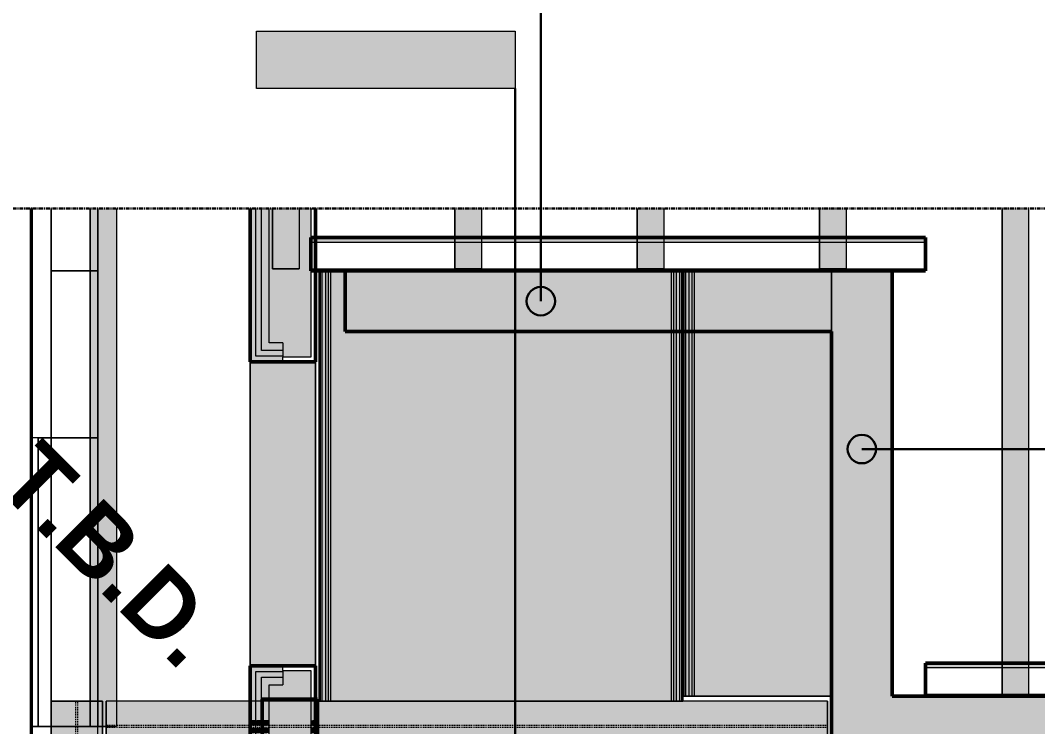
# Model space of a CAD drawing. Header units: inches. Extents: x -4126 to 2305, y -1116 to 12338.
# Drawn here: x -1275.3 to -1141.5, y 11779 to 11871.9 of the extents above; entities that cross this region are included whole.
import ezdxf

# ---------------------------------------------------------------- set-up
doc = ezdxf.new("R2010")
doc.units = ezdxf.units.IN
doc.header["$MEASUREMENT"] = 0
doc.linetypes.add('Grid Line 1_2_', pattern=[0.875, 0.5, -0.125, 0.125, -0.125])
doc.linetypes.add('Hidden 1_8_', pattern=[0.1875, 0.125, -0.0625])
for name, color, linetype, lineweight in [('A-WALL', 113, 'Continuous', 13), ('A-WALL-IDEN', 211, 'Continuous', 30), ('G-ANNO-SYMB', 111, 'Continuous', 30), ('S-BEAM', 12, 'Continuous', 9), ('S-COLS', 52, 'Continuous', 9), ('S-COLS-IDEN', 171, 'Continuous', 30), ('S-GRID', 1, 'Continuous', 9)]:
    doc.layers.add(name, color=color, linetype=linetype, lineweight=lineweight)
doc.styles.add('Century Gothic_B', font='GOTHICB.TTF', dxfattribs={"height": 9})

# ---------------------------------------------------------------- blocks, each defined once
blk = doc.blocks.new('CTR - 1st Phase - Shell_rvt-2-FRAMING PLAN - 2ND FLOOR AT RAMP')
at = {"layer": 'A-WALL', "transparency": 33554585}
h = blk.add_hatch(color=23, dxfattribs=at)
h.paths.add_polyline_path([(-3831.07, 11551.9), (-3831.07, 11567.04), (-3823.2, 11567.04), (-3823.2, 11567.79), (-3831.82, 11567.79), (-3831.82, 11551.9)], flags=0)
h.paths.add_polyline_path([(-3823.2, 11759.79), (-3823.2, 11760.54), (-3831.07, 11760.54), (-3831.07, 11786.24), (-3827.51, 11786.24), (-3827.51, 11786.99), (-3831.82, 11786.99), (-3831.82, 11759.79), (-3825.89, 11759.79)], flags=0)
h.paths.add_polyline_path([(-3831.82, 11826.99), (-3827.51, 11826.99), (-3827.51, 11827.74), (-3831.07, 11827.74), (-3831.07, 11847.19), (-3831.82, 11847.19)], flags=0)
at = {"layer": 'A-WALL', "lineweight": 5, "transparency": 33554585}
h = blk.add_hatch(color=31, dxfattribs=at)
h.paths.add_polyline_path([(-3830.32, 11551.9), (-3830.32, 11566.29), (-3823.2, 11566.29), (-3823.2, 11567.04), (-3831.07, 11567.04), (-3831.07, 11551.9)], flags=0)
h.paths.add_polyline_path([(-3823.2, 11760.54), (-3823.2, 11761.29), (-3830.32, 11761.29), (-3830.32, 11785.49), (-3827.51, 11785.49), (-3827.51, 11786.24), (-3831.07, 11786.24), (-3831.07, 11760.54), (-3825.89, 11760.54)], flags=0)
h.paths.add_polyline_path([(-3831.07, 11827.74), (-3827.51, 11827.74), (-3827.51, 11828.49), (-3830.32, 11828.49), (-3830.32, 11847.19), (-3831.07, 11847.19)], flags=0)
h = blk.add_hatch(color=31, dxfattribs=at)
h.paths.add_polyline_path([(-3829.32, 11551.9), (-3829.32, 11565.29), (-3823.2, 11565.29), (-3823.2, 11566.29), (-3830.32, 11566.29), (-3830.32, 11551.9)], flags=0)
h.paths.add_polyline_path([(-3830.32, 11761.29), (-3823.2, 11761.29), (-3823.2, 11762.29), (-3829.32, 11762.29), (-3829.32, 11775.36), (-3830.2, 11775.36), (-3830.2, 11782.61), (-3829.32, 11782.61), (-3829.32, 11784.49), (-3827.51, 11784.49), (-3827.51, 11785.49), (-3830.32, 11785.49), (-3830.32, 11766.21)], flags=0)
h.paths.add_polyline_path([(-3830.32, 11828.49), (-3827.51, 11828.49), (-3827.51, 11829.49), (-3829.32, 11829.49), (-3829.32, 11847.19), (-3830.32, 11847.19)], flags=0)
h = blk.add_hatch(color=31, dxfattribs=at)
h.paths.add_polyline_path([(-3823.82, 11551.9), (-3823.82, 11565.29), (-3829.32, 11565.29), (-3829.32, 11551.9), (-3825.89, 11551.9)], flags=0)
h.paths.add_polyline_path([(-3829.32, 11762.29), (-3823.82, 11762.29), (-3823.82, 11775.36), (-3829.32, 11775.36), (-3829.32, 11766.21)], flags=0)
h.paths.add_polyline_path([(-3823.82, 11782.61), (-3823.82, 11786.36), (-3827.51, 11786.36), (-3827.51, 11784.49), (-3829.32, 11784.49), (-3829.32, 11782.61), (-3825.89, 11782.61)], flags=0)
h.paths.add_polyline_path([(-3825.89, 11827.61), (-3823.82, 11827.61), (-3823.82, 11847.19), (-3829.32, 11847.19), (-3829.32, 11829.49), (-3827.51, 11829.49), (-3827.51, 11827.61)], flags=0)
for color, points in [(13, [(-3831.82, 11786.99), (-3823.2, 11786.99), (-3823.2, 11826.99), (-3831.82, 11826.99), (-3831.82, 11806.72)]), (31, [(-3830.2, 11775.36), (-3829.32, 11775.36), (-3829.32, 11782.61), (-3830.2, 11782.61), (-3830.2, 11776.18)]), (31, [(-3829.32, 11775.36), (-3823.82, 11775.36), (-3823.82, 11782.61), (-3829.32, 11782.61), (-3829.32, 11776.34)])]:
    blk.add_hatch(color=color, dxfattribs=at).paths.add_polyline_path(points, flags=0)
at = {"layer": 'A-WALL', "color": 254}
for p, q in [((-3860.72, 11817.01), (-3860.72, 11847.19)), ((-3860.47, 11742.15), (-3860.47, 11847.19)), ((-3857.97, 11838.99), (-3857.97, 11847.19)), ((-3851.85, 11847.19), (-3851.85, 11838.99)), ((-3851.85, 11838.99), (-3851.85, 11847.19)), ((-3823.2, 11847.19), (-3823.2, 11843.36)), ((-3852.87, 11838.99), (-3857.97, 11838.99)), ((-3857.97, 11838.99), (-3857.97, 11817.01)), ((-3857.97, 11817.01), (-3857.97, 11838.99)), ((-3851.85, 11838.99), (-3852.87, 11838.99)), ((-3851.85, 11838.99), (-3851.85, 11817.01)), ((-3851.85, 11817.01), (-3851.85, 11838.99)), ((-3823.2, 11838.99), (-3823.2, 11826.99)), ((-3823.2, 11826.99), (-3827.51, 11826.99)), ((-3860.72, 11778.99), (-3860.72, 11817.01)), ((-3860.72, 11817.01), (-3860.72, 11778.99)), ((-3859.72, 11817.01), (-3860.72, 11817.01)), ((-3852.87, 11817.01), (-3860.72, 11817.01)), ((-3859.72, 11817.01), (-3859.72, 11778.99)), ((-3859.72, 11778.99), (-3859.72, 11817.01)), ((-3859.72, 11817.01), (-3852.87, 11817.01)), ((-3852.87, 11817.01), (-3851.85, 11817.01)), ((-3851.85, 11817.01), (-3852.87, 11817.01)), ((-3851.85, 11782.35), (-3851.85, 11817.01)), ((-3851.85, 11817.01), (-3851.85, 11782.35)), ((-3823.2, 11786.99), (-3827.51, 11786.99)), ((-3823.2, 11786.99), (-3823.2, 11782.61)), ((-3851.85, 11782.35), (-3851.85, 11778.99)), ((-3851.85, 11778.99), (-3851.85, 11782.35)), ((-3823.2, 11782.61), (-3823.2, 11775.36)), ((-3860.72, 11740.4), (-3860.72, 11778.99)), ((-3860.7, 11778.99), (-3857.97, 11778.99)), ((-3859.72, 11778.99), (-3860.7, 11778.99)), ((-3857.97, 11778.99), (-3859.72, 11778.99)), ((-3857.97, 11778.99), (-3857.97, 11735.26)), ((-3857.97, 11735.26), (-3857.97, 11778.99)), ((-3857.97, 11778.99), (-3855.48, 11778.99)), ((-3855.48, 11778.99), (-3857.97, 11778.99)), ((-3855.48, 11778.99), (-3855.35, 11778.99)), ((-3855.35, 11778.99), (-3855.48, 11778.99)), ((-3855.35, 11778.99), (-3855.22, 11778.99)), ((-3855.22, 11778.99), (-3855.35, 11778.99)), ((-3855.22, 11778.99), (-3855.09, 11778.99)), ((-3855.09, 11778.99), (-3855.22, 11778.99)), ((-3855.09, 11778.99), (-3854.96, 11778.99)), ((-3854.96, 11778.99), (-3855.09, 11778.99)), ((-3854.74, 11778.99), (-3854.47, 11778.99)), ((-3854.47, 11778.99), (-3854.74, 11778.99))]:
    blk.add_line(p, q, dxfattribs=at)
at = {"layer": 'A-WALL', "color": 253}
for p, q in [((-3860.72, 11847.19), (-3860.72, 11740.4)), ((-3860.47, 11847.19), (-3860.47, 11740.4)), ((-3857.97, 11838.99), (-3857.97, 11847.19)), ((-3851.85, 11838.99), (-3851.85, 11847.19)), ((-3831.07, 11827.74), (-3831.07, 11847.19)), ((-3830.32, 11828.49), (-3830.32, 11847.19)), ((-3829.32, 11829.49), (-3829.32, 11847.19)), ((-3823.82, 11847.19), (-3823.82, 11827.61)), ((-3857.97, 11838.99), (-3851.85, 11838.99)), ((-3851.85, 11556.21), (-3851.85, 11838.99)), ((-3823.2, 11839.24), (-3823.2, 11838.99)), ((-3827.51, 11829.49), (-3829.32, 11829.49)), ((-3827.51, 11829.49), (-3827.51, 11828.49)), ((-3827.51, 11827.74), (-3831.07, 11827.74)), ((-3827.51, 11828.49), (-3830.32, 11828.49)), ((-3827.51, 11828.49), (-3827.51, 11827.74)), ((-3827.51, 11827.74), (-3827.51, 11827.61)), ((-3827.51, 11826.99), (-3827.51, 11827.61)), ((-3823.82, 11827.61), (-3827.51, 11827.61)), ((-3831.82, 11826.99), (-3831.82, 11786.99)), ((-3823.2, 11786.99), (-3823.2, 11826.99)), ((-3831.07, 11774.99), (-3831.07, 11786.24)), ((-3831.07, 11786.24), (-3827.51, 11786.24)), ((-3827.51, 11786.36), (-3827.51, 11786.99)), ((-3827.51, 11786.36), (-3827.51, 11786.24)), ((-3827.51, 11786.36), (-3823.82, 11786.36)), ((-3827.51, 11786.24), (-3827.51, 11785.49)), ((-3823.82, 11786.36), (-3823.82, 11782.61)), ((-3830.32, 11774.99), (-3830.32, 11785.49)), ((-3830.32, 11785.49), (-3827.51, 11785.49)), ((-3827.51, 11785.49), (-3827.51, 11784.49)), ((-3829.32, 11782.61), (-3829.32, 11784.49)), ((-3829.32, 11784.49), (-3827.51, 11784.49)), ((-3829.32, 11775.36), (-3829.32, 11782.61)), ((-3823.82, 11782.61), (-3823.82, 11775.36))]:
    blk.add_line(p, q, dxfattribs=at)
at = {"layer": 'A-WALL', "color": 50}
for p, q in [((-3857.97, 11847.19), (-3857.97, 11838.99)), ((-3857.97, 11838.99), (-3857.97, 11847.19)), ((-3851.85, 11847.19), (-3851.85, 11838.99)), ((-3823.2, 11843.36), (-3823.2, 11842.74)), ((-3823.2, 11842.74), (-3823.2, 11839.24)), ((-3851.85, 11838.99), (-3851.85, 11817.01)), ((-3860.72, 11778.99), (-3860.72, 11817.01)), ((-3860.72, 11778.99), (-3860.72, 11817.01)), ((-3860.72, 11817.01), (-3860.72, 11778.99)), ((-3859.72, 11817.01), (-3860.72, 11817.01)), ((-3857.97, 11817.01), (-3860.72, 11817.01)), ((-3859.72, 11817.01), (-3859.72, 11778.99)), ((-3859.72, 11778.99), (-3859.72, 11817.01)), ((-3859.72, 11817.01), (-3857.97, 11817.01)), ((-3857.97, 11817.01), (-3857.97, 11782.35)), ((-3857.97, 11782.35), (-3857.97, 11817.01)), ((-3857.97, 11817.01), (-3852.87, 11817.01)), ((-3852.87, 11817.01), (-3857.97, 11817.01)), ((-3852.87, 11817.01), (-3851.85, 11817.01)), ((-3851.85, 11817.01), (-3852.87, 11817.01)), ((-3851.85, 11817.01), (-3851.85, 11782.35)), ((-3851.85, 11782.35), (-3851.85, 11817.01)), ((-3851.85, 11817.01), (-3851.85, 11782.35)), ((-3851.85, 11782.35), (-3851.85, 11817.01)), ((-3851.85, 11817.01), (-3851.85, 11782.35)), ((-3857.97, 11782.35), (-3857.97, 11778.99)), ((-3857.97, 11778.99), (-3857.97, 11782.35)), ((-3851.85, 11782.35), (-3851.85, 11778.99)), ((-3851.85, 11778.99), (-3851.85, 11782.35)), ((-3851.85, 11782.35), (-3851.85, 11778.99)), ((-3860.7, 11778.99), (-3857.97, 11778.99)), ((-3859.72, 11778.99), (-3860.7, 11778.99)), ((-3857.97, 11778.99), (-3859.72, 11778.99)), ((-3857.97, 11778.99), (-3855.51, 11778.99)), ((-3855.51, 11778.99), (-3857.97, 11778.99)), ((-3855.48, 11778.99), (-3855.35, 11778.99)), ((-3855.35, 11778.99), (-3855.48, 11778.99)), ((-3855.35, 11778.99), (-3855.22, 11778.99)), ((-3855.22, 11778.99), (-3855.35, 11778.99)), ((-3855.22, 11778.99), (-3855.09, 11778.99)), ((-3855.09, 11778.99), (-3855.22, 11778.99)), ((-3855.09, 11778.99), (-3854.96, 11778.99)), ((-3854.96, 11778.99), (-3855.09, 11778.99)), ((-3854.91, 11778.99), (-3854.85, 11778.99)), ((-3854.85, 11778.99), (-3854.91, 11778.99)), ((-3854.85, 11778.99), (-3854.8, 11778.99)), ((-3854.8, 11778.99), (-3854.85, 11778.99)), ((-3854.8, 11778.99), (-3854.74, 11778.99)), ((-3854.74, 11778.99), (-3854.8, 11778.99)), ((-3854.74, 11778.99), (-3854.47, 11778.99)), ((-3854.47, 11778.99), (-3854.74, 11778.99)), ((-3854.47, 11778.99), (-3854.42, 11778.99)), ((-3854.42, 11778.99), (-3854.47, 11778.99)), ((-3854.42, 11778.99), (-3854.37, 11778.99)), ((-3854.37, 11778.99), (-3854.42, 11778.99)), ((-3854.36, 11778.99), (-3854.31, 11778.99)), ((-3854.31, 11778.99), (-3854.36, 11778.99)), ((-3854.31, 11778.99), (-3854.13, 11778.99)), ((-3854.13, 11778.99), (-3854.31, 11778.99)), ((-3854.13, 11778.99), (-3854, 11778.99)), ((-3854, 11778.99), (-3854.13, 11778.99)), ((-3853.99, 11778.99), (-3853.87, 11778.99)), ((-3853.87, 11778.99), (-3853.99, 11778.99)), ((-3853.86, 11778.99), (-3853.73, 11778.99)), ((-3853.73, 11778.99), (-3853.86, 11778.99)), ((-3853.73, 11778.99), (-3852.87, 11778.99)), ((-3852.87, 11778.99), (-3853.73, 11778.99)), ((-3852.87, 11778.99), (-3851.85, 11778.99)), ((-3851.85, 11778.99), (-3852.87, 11778.99))]:
    blk.add_line(p, q, dxfattribs=at)
at = {"layer": 'A-WALL', "color": 53, "lineweight": 50}
for p, q in [((-3831.82, 11826.99), (-3831.82, 11847.19)), ((-3823.2, 11847.19), (-3823.2, 11826.99)), ((-3823.2, 11826.99), (-3831.82, 11826.99)), ((-3831.82, 11759.79), (-3831.82, 11786.99)), ((-3831.82, 11786.99), (-3823.2, 11786.99)), ((-3823.2, 11786.99), (-3823.2, 11782.61)), ((-3823.2, 11782.61), (-3823.2, 11775.36))]:
    blk.add_line(p, q, dxfattribs=at)
at = {"layer": 'A-WALL', "color": 33}
for p, q in [((-3831.82, 11551.9), (-3831.82, 11847.19)), ((-3827.51, 11826.99), (-3831.82, 11826.99)), ((-3823.2, 11826.99), (-3823.2, 11786.99)), ((-3827.51, 11786.99), (-3831.82, 11786.99))]:
    blk.add_line(p, q, dxfattribs=at)
at = {"layer": 'A-WALL', "color": 9}
for p, q in [((-3851.85, 11778.99), (-3851.85, 11782.35)), ((-3851.85, 11782.35), (-3851.85, 11778.99)), ((-3854.91, 11778.99), (-3854.85, 11778.99)), ((-3854.85, 11778.99), (-3854.91, 11778.99)), ((-3854.85, 11778.99), (-3854.8, 11778.99)), ((-3854.8, 11778.99), (-3854.85, 11778.99)), ((-3854.8, 11778.99), (-3854.74, 11778.99)), ((-3854.74, 11778.99), (-3854.8, 11778.99)), ((-3854.47, 11778.99), (-3854.42, 11778.99)), ((-3854.42, 11778.99), (-3854.47, 11778.99)), ((-3854.42, 11778.99), (-3854.37, 11778.99)), ((-3854.37, 11778.99), (-3854.42, 11778.99)), ((-3854.36, 11778.99), (-3854.31, 11778.99)), ((-3854.31, 11778.99), (-3854.36, 11778.99)), ((-3854.31, 11778.99), (-3854.13, 11778.99)), ((-3854.13, 11778.99), (-3854.31, 11778.99)), ((-3854.13, 11778.99), (-3854, 11778.99)), ((-3854, 11778.99), (-3854.13, 11778.99)), ((-3853.99, 11778.99), (-3853.87, 11778.99)), ((-3853.87, 11778.99), (-3853.99, 11778.99)), ((-3853.86, 11778.99), (-3852.87, 11778.99)), ((-3852.87, 11778.99), (-3853.86, 11778.99)), ((-3852.87, 11778.99), (-3851.85, 11778.99)), ((-3851.85, 11778.99), (-3852.87, 11778.99))]:
    blk.add_line(p, q, dxfattribs=at)
blk = doc.blocks.new('CTR - 1st Phase - Common Walls_rvt-2-FRAMING PLAN - 2ND FLOOR AT RAMP')
at = {"layer": 'A-WALL', "lineweight": 5, "transparency": 33554585}
for color, points in [(10, [(-3742.95, 11842.74), (-3742.95, 11843.36), (-3823.82, 11843.36), (-3823.82, 11842.74), (-3783.51, 11842.74)]), (8, [(-3203.32, 11782.99), (-3203.32, 11783.24), (-3742.95, 11783.24), (-3742.95, 11782.99), (-3274.97, 11782.99)])]:
    blk.add_hatch(color=color, dxfattribs=at).paths.add_polyline_path(points, flags=0)
at = {"layer": 'A-WALL', "transparency": 33554585}
blk.add_hatch(color=252, dxfattribs=at).paths.add_polyline_path([(-3742.95, 11838.99), (-3742.95, 11839.24), (-3823.82, 11839.24), (-3823.82, 11838.99), (-3783.51, 11838.99)], flags=0)
h = blk.add_hatch(color=50, dxfattribs=at)
h.paths.add_polyline_path([(-3467.15, 11786.74), (-3467.15, 11787.36), (-3742.95, 11787.36), (-3742.95, 11786.74), (-3486.86, 11786.74)], flags=0)
h.paths.add_polyline_path([(-3444.48, 11786.74), (-3203.32, 11786.74), (-3203.32, 11787.36), (-3460.52, 11787.36), (-3460.52, 11786.74)], flags=0)
at = {"layer": 'A-WALL', "color": 53, "lineweight": 50}
for p, q in [((-3823.82, 11838.99), (-3823.82, 11843.36)), ((-3823.82, 11843.36), (-3742.95, 11843.36)), ((-3742.95, 11843.36), (-3742.95, 11838.99)), ((-3742.95, 11838.99), (-3823.82, 11838.99)), ((-3742.95, 11787.36), (-3467.77, 11787.36)), ((-3742.95, 11782.99), (-3742.95, 11787.36)), ((-3203.32, 11782.99), (-3742.95, 11782.99))]:
    blk.add_line(p, q, dxfattribs=at)
at = {"layer": 'A-WALL', "color": 255}
blk.add_line((-3823.82, 11843.36), (-3823.82, 11842.74), dxfattribs=at)
at = {"layer": 'A-WALL', "color": 50}
for p, q in [((-3823.82, 11843.36), (-3823.2, 11843.36)), ((-3823.82, 11842.74), (-3823.82, 11839.24))]:
    blk.add_line(p, q, dxfattribs=at)
at = {"layer": 'A-WALL', "color": 253}
for p, q in [((-3823.82, 11842.74), (-3742.95, 11842.74)), ((-3823.82, 11839.24), (-3742.95, 11839.24)), ((-3823.82, 11839.24), (-3823.82, 11838.99)), ((-3742.95, 11838.99), (-3742.95, 11839.24)), ((-3467.15, 11786.74), (-3742.95, 11786.74)), ((-3467.15, 11783.24), (-3742.95, 11783.24)), ((-3742.95, 11783.24), (-3742.95, 11782.99))]:
    blk.add_line(p, q, dxfattribs=at)
at = {"layer": 'A-WALL', "color": 254}
for p, q in [((-3823.2, 11843.36), (-3742.95, 11843.36)), ((-3742.95, 11842.74), (-3742.95, 11843.36)), ((-3742.95, 11839.24), (-3742.95, 11842.74)), ((-3823.2, 11838.99), (-3823.82, 11838.99)), ((-3742.95, 11787.36), (-3467.77, 11787.36)), ((-3742.95, 11787.36), (-3742.95, 11786.74)), ((-3742.95, 11786.74), (-3742.95, 11783.24))]:
    blk.add_line(p, q, dxfattribs=at)
at = {"layer": 'A-WALL', "color": 9}
for p, q in [((-3819.32, 11838.99), (-3823.2, 11838.99)), ((-3747.32, 11838.99), (-3819.32, 11838.99)), ((-3742.95, 11838.99), (-3747.32, 11838.99)), ((-3203.32, 11782.99), (-3742.95, 11782.99))]:
    blk.add_line(p, q, dxfattribs=at)
blk = doc.blocks.new('034100 - Precast Structural Concrete - Solid Plank - 12_-1867365-FRAMING PLAN - 2ND FLOOR AT RAMP')
at = {"layer": 'S-BEAM', "transparency": 33554483}
for points in [[(8, 23.9), (0, 23.9), (0, 23.52), (8, 23.52)], [(8, -20.5), (8, 23.52), (0, 23.52), (0, -20.5)], [(56.63, -21.77), (56.63, 23.52), (8, 23.52), (8, -20.5), (0, -20.5), (0, -23.52), (56.63, -23.52)], [(8, 23.09), (0, 23.09), (0, 22.7), (8, 22.7)], [(56.63, 23.52), (56.63, 23.9), (8, 23.9), (8, 23.52), (52.52, 23.52)], [(56.63, 22.7), (56.63, 23.09), (8, 23.09), (8, 22.7), (52.52, 22.7)], [(56.63, -22.7), (0, -22.7), (0, -23.09), (56.63, -23.09)], [(56.63, -23.52), (0, -23.52), (0, -23.9), (56.63, -23.9)]]:
    blk.add_hatch(color=256, dxfattribs=at).paths.add_polyline_path(points, flags=0)
at = {"layer": 'S-BEAM'}
for p, q in [((0, 23.94), (0, 23.9)), ((0, 23.94), (8, 23.94)), ((0, 23.76), (0, 23.9)), ((0, 23.9), (0, 23.52)), ((0, 23.9), (8, 23.9)), ((0, 23.52), (0, 23.76)), ((0, 23.76), (8, 23.76)), ((0, 23.76), (8, 23.76)), ((0, 22.7), (0, 23.52)), ((0, 23.52), (0, -20.5)), ((0, 23.52), (8, 23.52)), ((0, 22.7), (0, 23.09)), ((0, 23.09), (0, 22.7)), ((0, 23.09), (8, 23.09)), ((0, 23.09), (8, 23.09)), ((8, 23.94), (56.63, 23.94)), ((8, 23.9), (56.63, 23.9)), ((8, 23.76), (56.63, 23.76)), ((8, 23.76), (56.63, 23.76)), ((8, 23.52), (56.63, 23.52)), ((8, 23.09), (56.63, 23.09)), ((8, 23.09), (56.63, 23.09)), ((56.63, 23.9), (56.63, 23.94)), ((56.63, 23.52), (56.63, 23.9)), ((56.63, 23.9), (56.63, 23.76)), ((56.63, 23.76), (56.63, 23.52)), ((56.63, -23.52), (56.63, 23.52)), ((56.63, 23.52), (56.63, 22.7)), ((56.63, 22.7), (56.63, 23.09)), ((56.63, 23.09), (56.63, 22.7)), ((0, 22.4), (0, 22.7)), ((0, 22.7), (8, 22.7)), ((0, -20.5), (0, 22.4)), ((0, 22.4), (8, 22.4)), ((8, 22.7), (56.63, 22.7)), ((8, 22.4), (56.63, 22.4)), ((56.63, 22.7), (56.63, 22.56)), ((56.63, 22.56), (56.63, 22.4)), ((56.63, 22.4), (56.63, -22.4)), ((0, -22.4), (0, -20.5)), ((0, -20.5), (0, -23.52)), ((0, -22.7), (0, -22.4)), ((0, -22.4), (56.63, -22.4)), ((0, -23.76), (0, -22.7)), ((0, -22.7), (0, -23.09)), ((0, -23.09), (0, -22.7)), ((0, -22.7), (56.63, -22.7)), ((56.63, -22.4), (56.63, -22.56)), ((56.63, -22.56), (56.63, -22.7)), ((56.63, -22.7), (56.63, -23.09)), ((56.63, -23.09), (56.63, -22.7)), ((56.63, -22.7), (56.63, -23.52)), ((0, -23.09), (56.63, -23.09)), ((0, -23.09), (56.63, -23.09)), ((0, -23.52), (0, -23.9)), ((56.63, -23.52), (0, -23.52)), ((0, -23.9), (0, -23.76)), ((56.63, -23.76), (0, -23.76)), ((0, -23.76), (56.63, -23.76)), ((0, -23.9), (0, -23.94)), ((0, -23.9), (56.63, -23.9)), ((0, -23.94), (56.63, -23.94)), ((56.63, -23.52), (56.63, -23.76)), ((56.63, -23.9), (56.63, -23.52)), ((56.63, -23.76), (56.63, -23.9)), ((56.63, -23.94), (56.63, -23.9))]:
    blk.add_line(p, q, dxfattribs=at)
blk = doc.blocks.new('W-Wide Flange - BEAM SIZE TBD-1867174-FRAMING PLAN - 2ND FLOOR AT RAMP')
at = {"layer": 'S-BEAM', "transparency": 33554483}
h = blk.add_hatch(color=256, dxfattribs=at)
h.paths.add_polyline_path([(-40.64, 3.36), (-47.14, 3.36), (-47.14, 0.87), (19.98, 0.87), (19.98, 3.36), (-30.05, 3.36)], flags=0)
h.paths.add_polyline_path([(44.12, 3.36), (28.86, 3.36), (28.86, 0.87), (47.78, 0.87), (47.78, 3.36)], flags=0)
h = blk.add_hatch(color=256, dxfattribs=at)
h.paths.add_polyline_path([(-40.64, 3.36), (-47.14, 3.36), (-47.14, -3.37), (19.98, -3.37), (19.98, 3.36), (-30.05, 3.36)], flags=0)
h.paths.add_polyline_path([(44.12, 3.36), (28.86, 3.36), (28.86, -3.37), (47.78, -3.37), (47.78, 3.36)], flags=0)
for points in [[(19.98, 3.36), (19.98, 0.87), (20.23, 0.87), (20.23, 3.36)], [(19.98, 3.36), (19.98, -3.37), (20.23, -3.37), (20.23, 3.36)], [(20.27, 3.36), (20.23, 3.36), (20.23, 0.87), (20.86, 0.87), (20.86, 3.36)], [(20.27, 3.36), (20.23, 3.36), (20.23, -3.37), (20.86, -3.37), (20.86, 3.36)], [(26.36, 3.36), (20.86, 3.36), (20.86, 0.87), (26.36, 0.87), (26.36, 2.65)], [(26.36, 3.36), (20.86, 3.36), (20.86, -3.37), (26.36, -3.37), (26.36, 2.65)], [(26.36, 3.36), (26.36, 0.87), (27.23, 0.87), (27.23, 3.36)], [(26.36, 3.36), (26.36, -3.37), (27.23, -3.37), (27.23, 3.36)], [(27.36, 3.36), (27.23, 3.36), (27.23, 0.87), (27.36, 0.87), (27.36, 2.65)], [(27.36, 3.36), (27.23, 3.36), (27.23, -3.37), (27.36, -3.37), (27.36, 2.65)], [(27.36, 3.36), (27.36, 0.87), (28.11, 0.87), (28.11, 3.36), (28.06, 3.36)], [(28.11, 3.36), (27.36, 3.36), (27.36, -3.37), (28.11, -3.37), (28.11, 2.65)], [(28.86, 3.36), (28.11, 3.36), (28.11, 0.87), (28.86, 0.87), (28.86, 2.65)], [(28.86, 3.36), (28.11, 3.36), (28.11, -3.37), (28.86, -3.37), (28.86, 2.65)], [(19.98, 0.87), (19.98, 0.13), (20.23, 0.15), (20.23, 0.87)], [(20.86, 0.87), (20.23, 0.84), (20.23, 0.13), (20.86, 0.15), (20.86, 0.84)], [(25.76, 0.87), (20.86, 0.84), (20.86, 0.13), (26.36, 0.15), (26.36, 0.87)], [(27.23, 0.87), (26.36, 0.85), (26.36, 0.13), (27.23, 0.15), (27.23, 0.85)], [(27.36, 0.87), (27.23, 0.85), (27.23, 0.13), (27.36, 0.15), (27.36, 0.85)], [(28.11, 0.87), (27.36, 0.85), (27.36, 0.13), (28.11, 0.15), (28.11, 0.85)], [(28.65, 0.87), (28.11, 0.85), (28.11, 0.13), (28.86, 0.14), (28.86, 0.87)], [(20.23, -0.14), (19.98, -0.15), (19.98, -0.88), (20.23, -0.84), (20.23, -0.15)], [(19.98, -0.88), (19.98, -3.37), (20.23, -3.37), (20.23, -0.88)], [(20.23, -0.14), (20.23, -0.88), (20.86, -0.84), (20.86, -0.14), (20.46, -0.14)], [(20.5, -0.88), (20.23, -0.88), (20.23, -3.37), (20.86, -3.37), (20.86, -0.88)], [(22.46, -0.14), (20.86, -0.15), (20.86, -0.88), (26.36, -0.85), (26.36, -0.14), (22.93, -0.14)], [(22.75, -0.88), (20.86, -0.88), (20.86, -3.37), (26.36, -3.37), (26.36, -0.88), (22.93, -0.88)], [(27.23, -0.14), (26.36, -0.15), (26.36, -0.88), (27.23, -0.85), (27.23, -0.15)], [(26.36, -0.88), (26.36, -3.37), (27.23, -3.37), (27.23, -0.88), (26.84, -0.88)], [(27.23, -0.14), (27.23, -0.88), (27.36, -0.85), (27.36, -0.14)], [(27.23, -0.88), (27.23, -3.37), (27.36, -3.37), (27.36, -0.88)], [(28.11, -0.14), (27.36, -0.15), (27.36, -0.88), (28.11, -0.85), (28.11, -0.15)], [(27.36, -0.88), (27.36, -3.37), (28.11, -3.37), (28.11, -0.88), (27.76, -0.88)], [(28.11, -0.14), (28.11, -0.88), (28.86, -0.85), (28.86, -0.14), (28.22, -0.14)], [(28.86, -0.88), (28.11, -0.88), (28.11, -3.37), (28.86, -3.37)]]:
    blk.add_hatch(color=256, dxfattribs=at).paths.add_polyline_path(points, flags=0)
h = blk.add_hatch(color=256, dxfattribs=at)
h.paths.add_polyline_path([(19.98, 0.87), (-47.14, 0.87), (-47.14, 0.13), (19.98, 0.15), (19.98, 0.84)], flags=0)
h.paths.add_polyline_path([(47.78, 0.87), (28.86, 0.85), (28.86, 0.13), (47.78, 0.13), (47.78, 0.74)], flags=0)
h = blk.add_hatch(color=256, dxfattribs=at)
h.paths.add_polyline_path([(19.98, -0.14), (-47.14, -0.14), (-47.14, -0.88), (19.98, -0.84), (19.98, -0.15)], flags=0)
h.paths.add_polyline_path([(33.52, -0.14), (28.86, -0.14), (28.86, -0.88), (47.78, -0.88), (47.78, -0.14), (44.12, -0.14)], flags=0)
h = blk.add_hatch(color=256, dxfattribs=at)
h.paths.add_polyline_path([(17.63, -0.88), (-47.14, -0.88), (-47.14, -3.37), (19.98, -3.37), (19.98, -0.88), (18.56, -0.88)], flags=0)
h.paths.add_polyline_path([(44.12, -0.88), (28.86, -0.88), (28.86, -3.37), (47.78, -3.37), (47.78, -0.88)], flags=0)
at = {"layer": 'S-BEAM'}
for p, q in [((-47.14, 3.36), (-47.14, -3.37)), ((-47.14, 0.13), (-47.14, 3.36)), ((-47.14, 3.36), (-47.14, 0.87)), ((-47.14, 0.87), (-47.14, 3.36)), ((19.98, 3.36), (-47.14, 3.36)), ((-47.14, 3.36), (-29.32, 3.36)), ((-47.14, 3.36), (-29.32, 3.36)), ((-47.14, 3.36), (19.98, 3.36)), ((-29.32, 3.36), (-28.93, 3.36)), ((-29.32, 3.36), (-28.93, 3.36)), ((-28.93, 3.36), (-28.5, 3.36)), ((-28.93, 3.36), (-28.5, 3.36)), ((-28.5, 3.36), (-28.12, 3.36)), ((-28.5, 3.36), (-28.12, 3.36)), ((-28.04, 3.36), (-27.67, 3.36)), ((-28.04, 3.36), (-27.67, 3.36)), ((-27.67, 3.36), (-27.24, 3.36)), ((-27.67, 3.36), (-27.24, 3.36)), ((-27.24, 3.36), (-26.84, 3.36)), ((-27.24, 3.36), (-26.84, 3.36)), ((-26.84, 3.36), (18.56, 3.36)), ((-26.84, 3.36), (18.56, 3.36)), ((18.56, 3.36), (18.95, 3.36)), ((18.56, 3.36), (18.95, 3.36)), ((18.95, 3.36), (19.38, 3.36)), ((18.95, 3.36), (19.38, 3.36)), ((19.38, 3.36), (19.76, 3.36)), ((19.38, 3.36), (19.76, 3.36)), ((19.8, 3.36), (19.98, 3.36)), ((19.8, 3.36), (19.98, 3.36)), ((20.23, 3.36), (19.98, 3.36)), ((19.98, 3.36), (20.23, 3.36)), ((19.98, 3.36), (20.23, 3.36)), ((19.98, 3.36), (20.23, 3.36)), ((20.86, 3.36), (20.27, 3.36)), ((20.27, 3.36), (20.86, 3.36)), ((20.27, 3.36), (20.86, 3.36)), ((20.27, 3.36), (20.86, 3.36)), ((26.36, 3.36), (20.86, 3.36)), ((20.86, 3.36), (26.36, 3.36)), ((20.86, 3.36), (26.36, 3.36)), ((20.86, 3.36), (26.36, 3.36)), ((27.23, 3.36), (26.36, 3.36)), ((26.36, 3.36), (27.23, 3.36)), ((26.36, 3.36), (27.23, 3.36)), ((26.36, 3.36), (27.23, 3.36)), ((27.36, 3.36), (27.23, 3.36)), ((27.23, 3.36), (27.36, 3.36)), ((27.23, 3.36), (27.36, 3.36)), ((27.23, 3.36), (27.36, 3.36)), ((28.11, 3.36), (27.36, 3.36)), ((27.36, 3.36), (28.11, 3.36)), ((27.36, 3.36), (28.11, 3.36)), ((27.36, 3.36), (28.11, 3.36)), ((28.82, 3.36), (28.11, 3.36)), ((28.11, 3.36), (28.82, 3.36)), ((28.11, 3.36), (28.82, 3.36)), ((28.11, 3.36), (28.82, 3.36)), ((47.78, 3.36), (28.86, 3.36)), ((28.86, 3.36), (47.78, 3.36)), ((28.86, 3.36), (47.78, 3.36)), ((28.86, 3.36), (47.78, 3.36)), ((47.78, 3.36), (47.78, 0.87)), ((47.78, 0.87), (47.78, 3.36)), ((47.78, 3.36), (47.78, 0.13)), ((47.78, -3.37), (47.78, 3.36)), ((-47.14, 0.87), (-47.14, 0.13)), ((-47.14, 0.13), (-47.14, 0.87)), ((-47.14, -0.14), (-47.14, 0.13)), ((47.78, 0.87), (47.78, 0.13)), ((47.78, 0.13), (47.78, 0.87)), ((47.78, 0.13), (47.78, -0.14)), ((-47.14, -0.88), (-47.14, -0.14)), ((-47.14, -0.14), (-47.14, -0.88)), ((-47.14, -3.37), (-47.14, -0.14)), ((-47.14, -3.37), (-47.14, -0.88)), ((-47.14, -0.88), (-47.14, -3.37)), ((47.78, -0.14), (47.78, -3.37)), ((47.78, -0.88), (47.78, -0.14)), ((47.78, -0.14), (47.78, -0.88)), ((47.78, -3.37), (47.78, -0.88)), ((47.78, -0.88), (47.78, -3.37)), ((-47.14, -3.37), (-28.08, -3.37)), ((-47.14, -3.37), (-28.08, -3.37)), ((-47.14, -3.37), (19.98, -3.37)), ((-47.14, -3.37), (19.98, -3.37)), ((-28.04, -3.37), (-27.67, -3.37)), ((-28.04, -3.37), (-27.67, -3.37)), ((-27.67, -3.37), (-27.24, -3.37)), ((-27.67, -3.37), (-27.24, -3.37)), ((-27.24, -3.37), (-26.84, -3.37)), ((-27.24, -3.37), (-26.84, -3.37)), ((-26.84, -3.37), (18.56, -3.37)), ((-26.84, -3.37), (18.56, -3.37)), ((18.56, -3.37), (18.95, -3.37)), ((18.56, -3.37), (18.95, -3.37)), ((18.95, -3.37), (19.38, -3.37)), ((18.95, -3.37), (19.38, -3.37)), ((19.38, -3.37), (19.76, -3.37)), ((19.38, -3.37), (19.76, -3.37)), ((19.8, -3.37), (19.98, -3.37)), ((19.8, -3.37), (19.98, -3.37)), ((19.98, -3.37), (20.23, -3.37)), ((19.98, -3.37), (20.23, -3.37)), ((19.98, -3.37), (20.23, -3.37)), ((19.98, -3.37), (20.23, -3.37)), ((20.23, -3.37), (20.86, -3.37)), ((20.23, -3.37), (20.86, -3.37)), ((20.23, -3.37), (20.86, -3.37)), ((20.23, -3.37), (20.86, -3.37)), ((20.86, -3.37), (26.36, -3.37)), ((20.86, -3.37), (26.36, -3.37)), ((20.86, -3.37), (26.36, -3.37)), ((20.86, -3.37), (26.36, -3.37)), ((26.36, -3.37), (27.23, -3.37)), ((26.36, -3.37), (27.23, -3.37)), ((26.36, -3.37), (27.23, -3.37)), ((26.36, -3.37), (27.23, -3.37)), ((27.23, -3.37), (27.36, -3.37)), ((27.23, -3.37), (27.36, -3.37)), ((27.23, -3.37), (27.36, -3.37)), ((27.23, -3.37), (27.36, -3.37)), ((27.36, -3.37), (28.11, -3.37)), ((27.36, -3.37), (28.11, -3.37)), ((27.36, -3.37), (28.11, -3.37)), ((27.36, -3.37), (28.11, -3.37)), ((28.11, -3.37), (28.86, -3.37)), ((28.11, -3.37), (28.86, -3.37)), ((28.11, -3.37), (28.86, -3.37)), ((28.11, -3.37), (28.86, -3.37)), ((28.86, -3.37), (47.78, -3.37)), ((28.86, -3.37), (47.78, -3.37)), ((28.86, -3.37), (47.78, -3.37)), ((28.86, -3.37), (47.78, -3.37))]:
    blk.add_line(p, q, dxfattribs=at)
at = {"layer": 'S-BEAM', "linetype": 'Hidden 1_8_'}
for p, q in [((-47.14, 0.13), (19.98, 0.13)), ((19.98, 0.13), (20.23, 0.13)), ((20.23, 0.13), (20.86, 0.13)), ((20.86, 0.13), (26.36, 0.13)), ((26.36, 0.13), (27.23, 0.13)), ((27.23, 0.13), (27.36, 0.13)), ((27.36, 0.13), (28.11, 0.13)), ((28.11, 0.13), (28.86, 0.13)), ((28.86, 0.13), (47.78, 0.13)), ((-47.14, -0.14), (19.98, -0.14)), ((19.98, -0.14), (20.23, -0.14)), ((20.23, -0.14), (20.86, -0.14)), ((20.86, -0.14), (26.36, -0.14)), ((26.36, -0.14), (27.23, -0.14)), ((27.23, -0.14), (27.36, -0.14)), ((27.36, -0.14), (28.11, -0.14)), ((28.11, -0.14), (28.86, -0.14)), ((28.86, -0.14), (47.78, -0.14))]:
    blk.add_line(p, q, dxfattribs=at)
blk = doc.blocks.new('W-Wide Flange - BEAM SIZE TBD-1866899-FRAMING PLAN - 2ND FLOOR AT RAMP')
at = {"layer": 'S-BEAM', "transparency": 33554483}
h = blk.add_hatch(color=256, dxfattribs=at)
h.paths.add_polyline_path([(-106.77, 0.88), (-33.1, 0.88), (17.37, 3.37), (-106.77, 3.37), (-106.77, 3.07)], flags=0)
h.paths.add_polyline_path([(57.06, 3.37), (105.41, 0.88), (119.37, 0.88), (119.37, 3.37), (62.7, 3.37)], flags=0)
for points in [[(-106.77, 3.07), (-106.77, -2.76), (119.37, -2.76), (119.37, 3.37), (-106.77, 3.37)], [(-48.1, 0.13), (119.37, 0.16), (105.41, 0.88), (-33.1, 0.88), (-47.77, 0.15)], [(-106.77, -2.76), (119.37, -2.76), (119.37, -0.87), (-68.57, -0.87), (-99.35, -2.39)], [(-68.57, -0.87), (119.37, -0.87), (119.37, -0.13), (-54.37, -0.17), (-68, -0.85)], [(-106.77, -3.36), (119.37, -3.36), (119.37, -2.76), (-106.77, -2.76)], [(-106.77, -3.36), (119.37, -3.36), (119.37, -2.76), (-106.77, -2.76)]]:
    blk.add_hatch(color=256, dxfattribs=at).paths.add_polyline_path(points, flags=0)
h = blk.add_hatch(color=256, dxfattribs=at)
h.paths.add_polyline_path([(-106.77, 0.36), (-106.77, 0.13), (-47.77, 0.15), (-33.1, 0.88), (-106.77, 0.88), (-106.77, 0.48)], flags=0)
h.paths.add_polyline_path([(105.41, 0.88), (119.37, 0.19), (119.37, 0.88), (113.35, 0.88)], flags=0)
at = {"layer": 'S-BEAM'}
for p, q in [((119.37, 3.37), (-106.77, 3.37)), ((119.37, 3.37), (57.06, 3.37)), ((119.37, 3.37), (57.06, 3.37)), ((119.37, 3.37), (57.06, 3.37)), ((119.37, -2.76), (119.37, 3.37)), ((119.37, 3.37), (119.37, 0.88)), ((119.37, 0.88), (119.37, 3.37)), ((119.37, 3.37), (119.37, 0.19)), ((119.37, 0.88), (119.37, 0.14)), ((119.37, 0.14), (119.37, 0.88)), ((119.37, 0.13), (119.37, -0.13)), ((119.37, -0.13), (119.37, -2.76)), ((119.37, -0.35), (119.37, -0.13)), ((119.37, -0.13), (119.37, -0.87)), ((119.37, -0.87), (119.37, -0.35)), ((119.37, -2.76), (119.37, -0.87)), ((119.37, -0.87), (119.37, -2.76)), ((-106.77, -3.36), (119.37, -3.36)), ((119.37, -3.36), (-106.77, -3.36)), ((119.37, -3.36), (-106.77, -3.36)), ((119.37, -3.36), (-106.77, -3.36)), ((119.37, -3.36), (119.37, -2.76)), ((119.37, -2.76), (119.37, -3.36)), ((119.37, -3.36), (119.37, -2.76)), ((119.37, -2.76), (119.37, -3.36))]:
    blk.add_line(p, q, dxfattribs=at)
at = {"layer": 'S-BEAM', "linetype": 'Hidden 1_8_'}
for p, q in [((-106.77, 0.13), (119.37, 0.13)), ((-106.77, -0.13), (119.37, -0.13))]:
    blk.add_line(p, q, dxfattribs=at)
blk = doc.blocks.new('Timber-Column - COL_ T_B_D_-1868439-FRAMING PLAN - 2ND FLOOR AT RAMP')
at = {"layer": 'S-COLS', "transparency": 33554483}
blk.add_hatch(color=256, dxfattribs=at).paths.add_polyline_path([(3.62, -3.63), (3.62, 3.62), (-3.63, 3.62), (-3.63, -3.63), (0.68, -3.63)], flags=0)
at = {"layer": 'S-COLS', "lineweight": 50}
for p, q in [((-3.63, 3.62), (3.62, 3.62)), ((-3.63, -3.63), (-3.63, 3.62)), ((3.62, 3.62), (3.62, -3.63)), ((3.62, -3.63), (-3.63, -3.63))]:
    blk.add_line(p, q, dxfattribs=at)
at = {"layer": 'S-COLS'}
for p, q in [((-2.75, 3.62), (-3.63, 3.62)), ((-3.63, 3.62), (-3.63, -3.63)), ((2.75, 3.62), (-2.75, 3.62)), ((3.38, 3.62), (2.75, 3.62)), ((3.62, 3.62), (3.38, 3.62)), ((3.62, -3.63), (3.62, 3.62)), ((-3.63, -3.63), (-2.75, -3.63)), ((-2.75, -3.63), (2.75, -3.63)), ((2.75, -3.63), (3.35, -3.63)), ((3.38, -3.63), (3.62, -3.63))]:
    blk.add_line(p, q, dxfattribs=at)
blk = doc.blocks.new('TRUSS - 22_-V236-FRAMING PLAN - 2ND FLOOR AT RAMP')
at = {"layer": 'S-BEAM', "transparency": 33554483}
for points in [[(162.17, -1.75), (162.17, 1.75), (102.35, 1.75), (102.35, -1.75)], [(162.8, 1.75), (162.17, 1.75), (162.17, -1.75), (162.8, -1.75)], [(166.3, 1.75), (162.8, 1.75), (162.8, -1.75), (166.3, -1.75)]]:
    blk.add_hatch(color=256, dxfattribs=at).paths.add_polyline_path(points, flags=0)
at = {"layer": 'S-BEAM'}
for p, q in [((102.35, 1.75), (162.17, 1.75)), ((102.35, 1.75), (162.17, 1.75)), ((162.17, 1.75), (162.77, 1.75)), ((162.17, 1.75), (162.77, 1.75)), ((162.8, 1.75), (166.3, 1.75)), ((162.8, 1.75), (166.3, 1.75)), ((166.3, -1.75), (166.3, 1.75)), ((166.3, 1.75), (166.3, -1.75)), ((162.17, -1.75), (102.35, -1.75)), ((102.35, -1.75), (162.17, -1.75)), ((162.78, -1.75), (162.17, -1.75)), ((162.17, -1.75), (162.78, -1.75)), ((166.3, -1.75), (162.8, -1.75)), ((162.8, -1.75), (166.3, -1.75))]:
    blk.add_line(p, q, dxfattribs=at)
blk = doc.blocks.new('TRUSS - 22_-1868973-FRAMING PLAN - 2ND FLOOR AT RAMP')
at = {"layer": 'S-BEAM', "transparency": 33554483}
for points in [[(134.17, 1.75), (130.35, 1.75), (130.35, -1.75), (134.17, -1.75)], [(134.8, 1.75), (134.17, 1.75), (134.17, -1.75), (134.8, -1.75)], [(138.3, 1.75), (134.8, 1.75), (134.8, -1.75), (138.3, -1.75)]]:
    blk.add_hatch(color=256, dxfattribs=at).paths.add_polyline_path(points, flags=0)
at = {"layer": 'S-BEAM'}
for p, q in [((130.35, 1.75), (134.17, 1.75)), ((130.35, 1.75), (134.17, 1.75)), ((134.17, 1.75), (134.8, 1.75)), ((134.17, 1.75), (134.8, 1.75)), ((134.8, 1.75), (138.3, 1.75)), ((134.8, 1.75), (138.3, 1.75)), ((138.3, -1.75), (138.3, 1.75)), ((138.3, 1.75), (138.3, -1.75)), ((134.17, -1.75), (130.35, -1.75)), ((130.35, -1.75), (134.17, -1.75)), ((134.8, -1.75), (134.17, -1.75)), ((134.17, -1.75), (134.8, -1.75)), ((138.3, -1.75), (134.8, -1.75)), ((134.8, -1.75), (138.3, -1.75))]:
    blk.add_line(p, q, dxfattribs=at)
blk = doc.blocks.new('TRUSS - 22_-V237-FRAMING PLAN - 2ND FLOOR AT RAMP')
at = {"layer": 'S-BEAM', "transparency": 33554483}
blk.add_hatch(color=256, dxfattribs=at).paths.add_polyline_path([(138.3, -0.04), (138.3, 1.75), (130.35, 1.75), (130.35, -1.75), (138.3, -1.75), (138.3, -0.39)], flags=0)
at = {"layer": 'S-BEAM'}
for p, q in [((130.35, 1.75), (138.3, 1.75)), ((130.35, 1.75), (138.3, 1.75)), ((138.3, -1.75), (138.3, 1.75)), ((138.3, 1.75), (138.3, -1.75)), ((138.3, -1.75), (130.35, -1.75)), ((130.35, -1.75), (138.3, -1.75))]:
    blk.add_line(p, q, dxfattribs=at)
blk = doc.blocks.new('TRUSS - 22_-1868990-FRAMING PLAN - 2ND FLOOR AT RAMP')
at = {"layer": 'S-BEAM', "transparency": 33554483}
for points in [[(168.42, 0.38), (165.06, 0.38), (165.06, 1.75), (100.23, 1.75), (100.23, -1.75), (108.42, -1.75), (108.42, -0.73), (165.06, -0.73), (165.06, -0.12), (168.42, -0.12)], [(168.42, 1.75), (168.29, 1.75), (168.29, 0.38), (168.42, 0.38)], [(165.06, -1.75), (165.06, -0.73), (108.42, -0.73), (108.42, -1.75), (160.95, -1.75)], [(168.42, -0.73), (165.06, -0.73), (165.06, -1.75), (168.42, -1.75), (168.42, -1.26)]]:
    blk.add_hatch(color=256, dxfattribs=at).paths.add_polyline_path(points, flags=0)
h = blk.add_hatch(color=256, dxfattribs=at)
h.paths.add_polyline_path([(168.42, -0.12), (165.06, -0.12), (165.06, -0.73), (168.42, -0.73)], flags=0)
h.paths.add_polyline_path([(168.29, 0.38), (168.29, 1.75), (165.06, 1.75), (165.06, 0.38), (168.24, 0.38)], flags=0)
at = {"layer": 'S-BEAM'}
for p, q in [((100.23, 1.75), (165.06, 1.75)), ((100.23, 1.75), (165.06, 1.75)), ((165.06, 1.75), (167.55, 1.75)), ((165.06, 1.75), (167.55, 1.75)), ((167.55, 1.75), (167.68, 1.75)), ((167.55, 1.75), (167.68, 1.75)), ((167.68, 1.75), (167.81, 1.75)), ((167.68, 1.75), (167.81, 1.75)), ((167.81, 1.75), (167.94, 1.75)), ((167.81, 1.75), (167.94, 1.75)), ((167.94, 1.75), (168.13, 1.75)), ((167.94, 1.75), (168.13, 1.75)), ((168.13, 1.75), (168.18, 1.75)), ((168.13, 1.75), (168.18, 1.75)), ((168.18, 1.75), (168.24, 1.75)), ((168.18, 1.75), (168.24, 1.75)), ((168.24, 1.75), (168.29, 1.75)), ((168.24, 1.75), (168.29, 1.75)), ((168.29, 1.75), (168.42, 1.75)), ((168.29, 1.75), (168.42, 1.75)), ((168.42, 0.38), (168.42, 1.75)), ((168.42, 1.75), (168.42, 0.38)), ((168.42, -0.12), (168.42, 0.38)), ((168.42, 0.38), (168.42, -0.12)), ((168.42, -0.73), (168.42, -0.12)), ((168.42, -0.12), (168.42, -0.73)), ((168.42, -1.75), (168.42, -0.73)), ((168.42, -0.73), (168.42, -1.75)), ((108.42, -1.75), (100.23, -1.75)), ((100.23, -1.75), (108.42, -1.75)), ((128.33, -1.75), (108.42, -1.75)), ((108.42, -1.75), (165.06, -1.75)), ((165.06, -1.75), (128.33, -1.75)), ((168.42, -1.75), (165.06, -1.75)), ((165.06, -1.75), (168.42, -1.75))]:
    blk.add_line(p, q, dxfattribs=at)
blk = doc.blocks.new('Section - Extremo final de sección - Rellenado-14997-FRAMING PLAN - 2ND FLOOR AT RAMP')
at = {"layer": 'G-ANNO-SYMB', "lineweight": 9}
blk.add_hatch(color=256, dxfattribs=at).paths.add_polyline_path([(0, 0.3543), (0, 0), (-0.0787, 0), (-0.0787, 0.3543)], flags=0)
for p, q in [((0, 0.3543), (-0.0787, 0.3543)), ((-0.0787, 0.3543), (-0.0787, 0)), ((0, 0), (0, 0.3543)), ((-0.0787, 0), (0, 0))]:
    blk.add_line(p, q, dxfattribs=at)

msp = doc.modelspace()

# ---------------------------------------------------------------- hatches: boundary and pattern name
at = {"layer": 'A-WALL', "transparency": 33554483}
for points in [[(-1168.6, 11830.989), (-1168.6, 11838.989), (-1232.6, 11838.989), (-1232.6, 11830.989), (-1196.79, 11830.989)], [(-1168.6, 11782.989), (-1160.6, 11782.989), (-1160.6, 11838.989), (-1168.6, 11838.989), (-1168.6, 11806.722)], [(-624.6, 11774.989), (-624.6, 11782.989), (-1168.6, 11782.989), (-1168.6, 11774.989), (-688.243, 11774.989)]]:
    msp.add_hatch(color=256, dxfattribs=at).paths.add_polyline_path(points, flags=0)
at = {"layer": 'A-WALL-IDEN'}
h = msp.add_hatch(color=256, dxfattribs=at)
edge = h.paths.add_edge_path(flags=0)
edge.add_arc((-1206.836, 11834.989), 1.875, 0, 360)
h = msp.add_hatch(color=256, dxfattribs=at)
edge = h.paths.add_edge_path(flags=0)
edge.add_arc((-1164.6, 11815.522), 1.875, 0, 360)
at = {"layer": 'S-BEAM', "lineweight": 5, "transparency": 33554483}
for points in [[(-1187.743, 11830.989), (-1187.743, 11838.989), (-1188.118, 11838.989), (-1188.118, 11830.989)], [(-1168.6, 11830.989), (-1168.6, 11838.989), (-1187.743, 11838.989), (-1187.743, 11830.989)], [(-1186.919, 11830.989), (-1186.919, 11838.989), (-1187.313, 11838.989), (-1187.313, 11830.989)], [(-1188.118, 11782.989), (-1187.743, 11782.989), (-1187.743, 11830.989), (-1188.118, 11830.989), (-1188.118, 11786.464)], [(-1186.195, 11782.989), (-1168.6, 11782.989), (-1168.6, 11830.989), (-1187.743, 11830.989), (-1187.743, 11782.989)], [(-1187.313, 11782.989), (-1186.919, 11782.989), (-1186.919, 11830.989), (-1187.313, 11830.989), (-1187.313, 11786.464)], [(-1188.159, 11782.989), (-1188.118, 11782.989), (-1188.159, 11786.464)]]:
    msp.add_hatch(color=256, dxfattribs=at).paths.add_polyline_path(points, flags=0)

# ---------------------------------------------------------------- linework, layer by layer
at = {"layer": 'A-WALL', "lineweight": 50}
for p, q in [((-1232.6, 11830.989), (-1232.6, 11838.989)), ((-1232.6, 11838.989), (-1160.6, 11838.989)), ((-1160.6, 11838.989), (-1160.6, 11782.989)), ((-1168.6, 11830.989), (-1232.6, 11830.989)), ((-1168.6, 11774.989), (-1168.6, 11830.989)), ((-1160.6, 11782.989), (-616.6, 11782.989))]:
    msp.add_line(p, q, dxfattribs=at)
at = {"layer": 'A-WALL-IDEN'}
for p, q in [((-1206.836, 11834.989), (-1206.836, 11882.989)), ((-1164.6, 11815.522), (-1116.665, 11815.522))]:
    msp.add_line(p, q, dxfattribs=at)
for centre in [(-1206.836, 11834.989), (-1164.6, 11815.522)]:
    msp.add_circle(centre, 1.875, dxfattribs=at)
at = {"layer": 'G-ANNO-SYMB'}
msp.add_line((-1210.233, 11477.581), (-1210.233, 11862.972), dxfattribs=at)
at = {"layer": 'S-BEAM'}
for p, q in [((-1188.118, 11838.989), (-1188.159, 11838.989)), ((-1188.159, 11830.989), (-1188.159, 11838.989)), ((-1187.743, 11838.989), (-1188.118, 11838.989)), ((-1188.118, 11838.989), (-1187.982, 11838.989)), ((-1188.118, 11830.989), (-1188.118, 11838.989)), ((-1187.982, 11838.989), (-1187.743, 11838.989)), ((-1187.982, 11830.989), (-1187.982, 11838.989)), ((-1187.982, 11830.989), (-1187.982, 11838.989)), ((-1168.6, 11838.989), (-1187.743, 11838.989)), ((-1187.743, 11838.989), (-1186.919, 11838.989)), ((-1187.743, 11830.989), (-1187.743, 11838.989)), ((-1186.919, 11838.989), (-1187.313, 11838.989)), ((-1187.313, 11838.989), (-1186.919, 11838.989)), ((-1187.313, 11830.989), (-1187.313, 11838.989)), ((-1187.313, 11830.989), (-1187.313, 11838.989)), ((-1186.919, 11838.989), (-1186.62, 11838.989)), ((-1186.919, 11830.989), (-1186.919, 11838.989)), ((-1186.62, 11838.989), (-1168.6, 11838.989)), ((-1186.62, 11830.989), (-1186.62, 11838.989)), ((-1168.6, 11838.989), (-1168.6, 11830.989)), ((-1168.6, 11830.989), (-1168.6, 11838.989)), ((-1188.159, 11782.989), (-1188.159, 11830.989)), ((-1188.118, 11782.989), (-1188.118, 11830.989)), ((-1187.982, 11782.989), (-1187.982, 11830.989)), ((-1187.982, 11782.989), (-1187.982, 11830.989)), ((-1187.743, 11782.989), (-1187.743, 11830.989)), ((-1187.313, 11782.989), (-1187.313, 11830.989)), ((-1187.313, 11782.989), (-1187.313, 11830.989)), ((-1186.919, 11782.989), (-1186.919, 11830.989)), ((-1186.62, 11782.989), (-1186.62, 11830.989)), ((-1168.6, 11830.989), (-1168.6, 11782.989)), ((-1168.6, 11782.989), (-1168.6, 11830.989)), ((-1188.159, 11782.989), (-1188.118, 11782.989)), ((-1187.982, 11782.989), (-1188.118, 11782.989)), ((-1188.118, 11782.989), (-1187.743, 11782.989)), ((-1186.919, 11782.989), (-1187.982, 11782.989)), ((-1187.743, 11782.989), (-1168.6, 11782.989)), ((-1186.919, 11782.989), (-1187.313, 11782.989)), ((-1187.313, 11782.989), (-1186.919, 11782.989)), ((-1186.62, 11782.989), (-1186.919, 11782.989)), ((-1168.6, 11782.989), (-1186.62, 11782.989))]:
    msp.add_line(p, q, dxfattribs=at)
at = {"layer": 'S-GRID', "linetype": 'Grid Line 1_2_', "lineweight": 30}
msp.add_line((627.297, 11847.189), (-1400.408, 11847.189), dxfattribs=at)

# ---------------------------------------------------------------- block references
at = {"lineweight": 5}
for name in ['CTR - 1st Phase - Shell_rvt-2-FRAMING PLAN - 2ND FLOOR AT RAMP', 'CTR - 1st Phase - Common Walls_rvt-2-FRAMING PLAN - 2ND FLOOR AT RAMP']:
    msp.add_blockref(name, (2586.724, 0), dxfattribs=at)
at = {"layer": 'G-ANNO-SYMB', "extrusion": (0, 0, -1), "xscale": 95.99999999999994, "yscale": 95.99999999999994, "zscale": 95.99999999999994, "rotation": 270.0000000000002}
msp.add_blockref('Section - Extremo final de sección - Rellenado-14997-FRAMING PLAN - 2ND FLOOR AT RAMP', (1210.233, 11862.972), dxfattribs=at)
at = {"layer": 'S-BEAM'}
for name, p, rotation in [('TRUSS - 22_-1868990-FRAMING PLAN - 2ND FLOOR AT RAMP', (-1264.4, 11947.414), 270), ('TRUSS - 22_-V237-FRAMING PLAN - 2ND FLOOR AT RAMP', (-1240.4, 11977.539), 270), ('TRUSS - 22_-1868973-FRAMING PLAN - 2ND FLOOR AT RAMP', (-1216.4, 11977.539), 270), ('TRUSS - 22_-1868973-FRAMING PLAN - 2ND FLOOR AT RAMP', (-1192.4, 11977.539), 270), ('TRUSS - 22_-1868973-FRAMING PLAN - 2ND FLOOR AT RAMP', (-1168.4, 11977.539), 270), ('TRUSS - 22_-V236-FRAMING PLAN - 2ND FLOOR AT RAMP', (-1144.4, 11949.539), 270), ('034100 - Precast Structural Concrete - Solid Plank - 12_-1867365-FRAMING PLAN - 2ND FLOOR AT RAMP', (-1212.1, 11838.989), 270.0000000000009), ('W-Wide Flange - BEAM SIZE TBD-1866899-FRAMING PLAN - 2ND FLOOR AT RAMP', (-1267.885, 11662.989), 89.99999999999997), ('W-Wide Flange - BEAM SIZE TBD-1867174-FRAMING PLAN - 2ND FLOOR AT RAMP', (-1216.243, 11778.989), 180)]:
    msp.add_blockref(name, p, dxfattribs=dict(at, rotation=rotation))
at = {"layer": 'S-COLS'}
msp.add_blockref('Timber-Column - COL_ T_B_D_-1868439-FRAMING PLAN - 2ND FLOOR AT RAMP', (-1239.85, 11778.989), dxfattribs=at)

# ---------------------------------------------------------------- texts
at = {"layer": 'S-COLS-IDEN', "lineweight": 9, "insert": (-1295.194, 11839.799), "char_height": 9, "width": 79.386, "attachment_point": 1, "rotation": 315, "style": 'Century Gothic_B'}
msp.add_mtext('COL. T.B.D.', dxfattribs=at)

doc.saveas('drawing.dxf')
